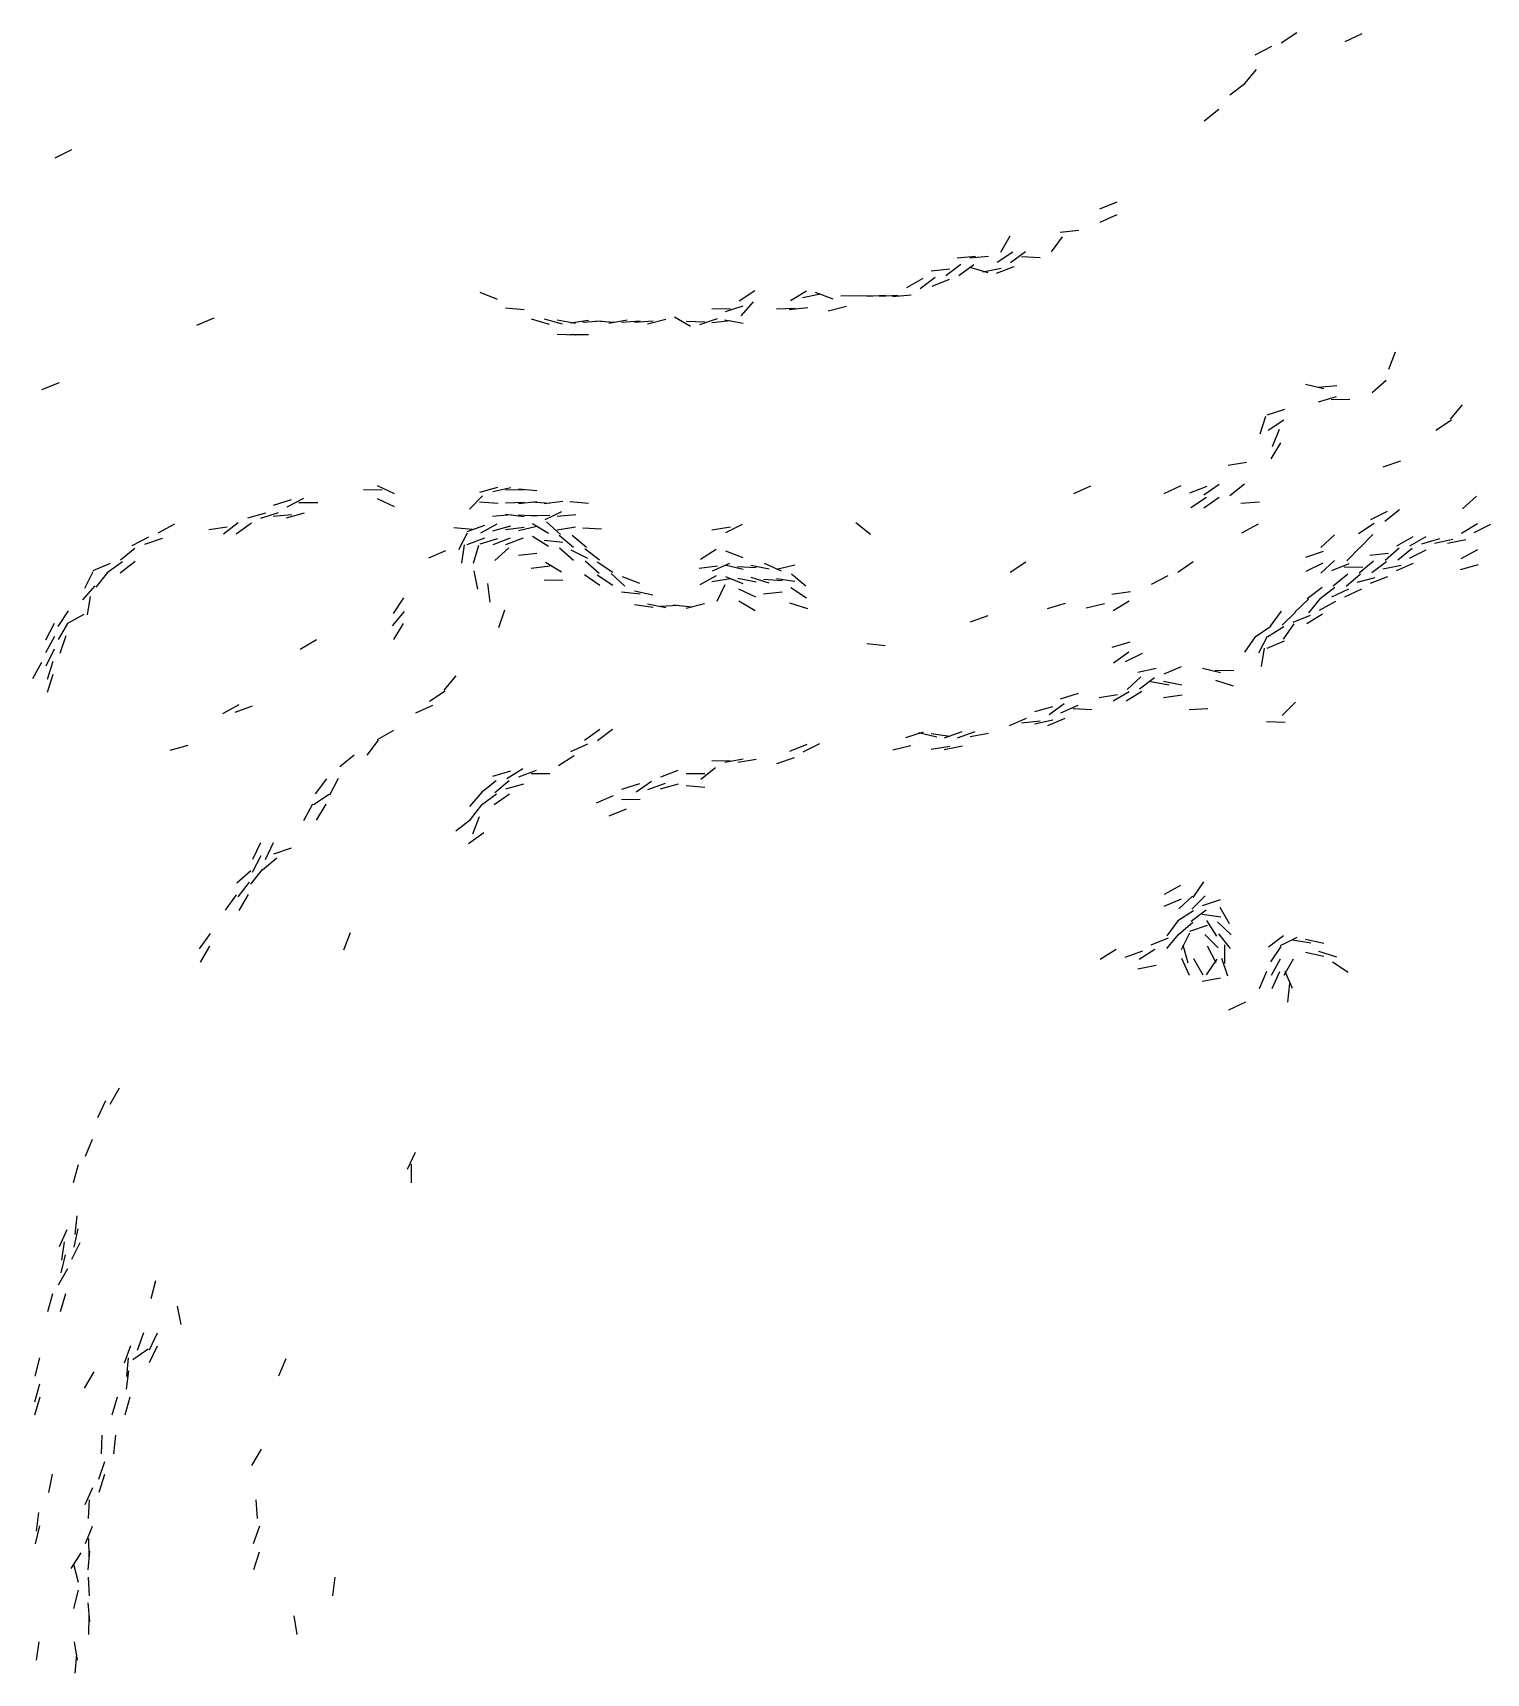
# Model space of a CAD drawing. Extents: x -664598 to -661481, y -979343 to -976126.
# Drawn here: x -663749.6 to -663524.3, y -978740.7 to -978486.4 of the extents above; entities that cross this region are included whole.
import ezdxf

# ---------------------------------------------------------------- set-up
doc = ezdxf.new("R2010")
doc.units = 0

msp = doc.modelspace()

# ---------------------------------------------------------------- linework, layer by layer
at = {"layer": 'CLIFF'}
for p, q in [((-663553.664, -978486.45), (-663556.096, -978488.03)), ((-663543.564, -978486.631), (-663546.196, -978487.849)), ((-663557.595, -978488.567), (-663560.165, -978489.913)), ((-663559.949, -978492.128), (-663561.811, -978494.352)), ((-663561.724, -978494.364), (-663564.036, -978496.116)), ((-663565.741, -978498.343), (-663568.019, -978500.137)), ((-663743.574, -978504.61), (-663746.186, -978505.87)), ((-663581.532, -978512.707), (-663584.228, -978513.773)), ((-663581.555, -978514.651), (-663584.205, -978515.829)), ((-663598.159, -978517.982), (-663599.601, -978520.498)), ((-663590.009, -978518.08), (-663591.751, -978520.4)), ((-663587.436, -978517.104), (-663590.324, -978517.376)), ((-663603.437, -978521.099), (-663606.323, -978521.381)), ((-663601.437, -978521.101), (-663604.323, -978521.379)), ((-663597.68, -978520.426), (-663600.08, -978522.054)), ((-663595.717, -978520.374), (-663598.043, -978522.106)), ((-663593.432, -978521.308), (-663596.328, -978521.172)), ((-663607.437, -978523.1), (-663610.323, -978523.38)), ((-663605.713, -978522.379), (-663608.047, -978524.101)), ((-663603.709, -978522.385), (-663606.051, -978524.095)), ((-663601.491, -978523.658), (-663604.269, -978522.822)), ((-663599.458, -978522.956), (-663602.302, -978523.524)), ((-663597.524, -978522.726), (-663600.236, -978523.754)), ((-663611.629, -978524.508), (-663614.131, -978525.972)), ((-663609.734, -978524.352), (-663612.026, -978526.128)), ((-663607.539, -978524.689), (-663610.221, -978525.791)), ((-663677.534, -978527.78), (-663680.226, -978526.7)), ((-663639.501, -978528.791), (-663642.259, -978529.689)), ((-663637.656, -978526.462), (-663640.104, -978528.018)), ((-663637.926, -978528.148), (-663639.834, -978530.332)), ((-663629.638, -978526.492), (-663632.122, -978527.988)), ((-663627.463, -978526.933), (-663630.297, -978527.547)), ((-663625.525, -978527.756), (-663628.235, -978526.724)), ((-663621.431, -978527.193), (-663624.329, -978527.287)), ((-663619.431, -978527.283), (-663622.329, -978527.197)), ((-663617.434, -978527.139), (-663620.326, -978527.341)), ((-663615.434, -978527.138), (-663618.326, -978527.342)), ((-663613.436, -978527.105), (-663616.324, -978527.375)), ((-663721.552, -978530.657), (-663724.208, -978531.823)), ((-663673.436, -978529.371), (-663676.324, -978529.109)), ((-663669.49, -978531.652), (-663672.27, -978530.828)), ((-663667.484, -978531.63), (-663670.276, -978530.85)), ((-663665.451, -978531.483), (-663668.309, -978530.997)), ((-663663.447, -978531.016), (-663666.313, -978531.464)), ((-663661.434, -978531.139), (-663664.326, -978531.341)), ((-663659.435, -978531.358), (-663662.325, -978531.122)), ((-663657.452, -978530.986), (-663660.308, -978531.494)), ((-663655.434, -978531.128), (-663658.326, -978531.352)), ((-663653.433, -978531.141), (-663656.327, -978531.339)), ((-663651.471, -978530.896), (-663654.289, -978531.584)), ((-663647.631, -978531.977), (-663650.129, -978530.503)), ((-663645.431, -978531.295), (-663648.329, -978531.185)), ((-663643.501, -978530.792), (-663646.259, -978531.688)), ((-663641.43, -978529.258), (-663644.33, -978529.222)), ((-663641.437, -978531.094), (-663644.323, -978531.386)), ((-663639.453, -978531.497), (-663642.307, -978530.983)), ((-663631.431, -978529.174), (-663634.329, -978529.306)), ((-663629.437, -978529.093), (-663632.323, -978529.387)), ((-663623.475, -978528.88), (-663626.285, -978529.6)), ((-663665.431, -978533.289), (-663668.329, -978533.191)), ((-663663.43, -978533.236), (-663666.33, -978533.244)), ((-663539.385, -978538.599), (-663538.375, -978535.881)), ((-663745.527, -978540.718), (-663748.233, -978541.762)), ((-663552.292, -978540.909), (-663549.468, -978541.571)), ((-663550.326, -978541.346), (-663547.434, -978541.134)), ((-663541.969, -978542.197), (-663539.791, -978540.283)), ((-663550.266, -978543.666), (-663547.494, -978542.814)), ((-663548.33, -978543.257), (-663545.43, -978543.223)), ((-663559.318, -978548.622), (-663558.442, -978545.858)), ((-663558.262, -978545.68), (-663555.498, -978544.8)), ((-663558.1, -978548.023), (-663555.66, -978546.457)), ((-663532.085, -978548.046), (-663529.675, -978546.434)), ((-663529.817, -978546.347), (-663527.943, -978544.133)), ((-663557.409, -978550.59), (-663556.351, -978547.89)), ((-663557.63, -978552.481), (-663556.13, -978549.999)), ((-663564.313, -978553.463), (-663561.447, -978553.017)), ((-663540.251, -978553.712), (-663537.509, -978552.768)), ((-663696.188, -978556.615), (-663693.572, -978557.865)), ((-663588.205, -978557.83), (-663585.555, -978556.65)), ((-663574.19, -978557.862), (-663571.57, -978556.618)), ((-663570.24, -978557.742), (-663567.52, -978556.738)), ((-663568.074, -978558.062), (-663565.686, -978556.418)), ((-663564.017, -978558.14), (-663561.743, -978556.34)), ((-663712.26, -978559.684), (-663709.5, -978558.796)), ((-663710.16, -978559.921), (-663707.6, -978558.559)), ((-663708.33, -978559.248), (-663705.43, -978559.232)), ((-663698.33, -978557.216), (-663695.43, -978557.264)), ((-663696.191, -978558.62), (-663693.569, -978559.86)), ((-663681.888, -978560.282), (-663679.872, -978558.198)), ((-663680.325, -978559.119), (-663677.435, -978559.361)), ((-663680.28, -978557.619), (-663677.48, -978556.861)), ((-663678.293, -978557.565), (-663675.467, -978556.915)), ((-663676.33, -978557.266), (-663673.43, -978557.214)), ((-663676.329, -978559.282), (-663673.431, -978559.198)), ((-663674.324, -978557.104), (-663671.436, -978557.376)), ((-663674.324, -978559.377), (-663671.436, -978559.103)), ((-663672.326, -978559.138), (-663669.434, -978559.342)), ((-663670.319, -978559.418), (-663667.441, -978559.062)), ((-663666.324, -978559.113), (-663663.436, -978559.367)), ((-663570.091, -978560.038), (-663567.669, -978558.442)), ((-663568.063, -978560.078), (-663565.697, -978558.402)), ((-663562.326, -978559.347), (-663559.434, -978559.133)), ((-663527.962, -978560.206), (-663525.798, -978558.274)), ((-663716.28, -978561.619), (-663713.48, -978560.861)), ((-663714.26, -978561.687), (-663711.5, -978560.793)), ((-663712.323, -978561.383), (-663709.437, -978561.097)), ((-663710.282, -978561.611), (-663707.478, -978560.869)), ((-663678.325, -978561.362), (-663675.435, -978561.118)), ((-663676.316, -978561.041), (-663673.444, -978561.439)), ((-663674.328, -978561.173), (-663671.432, -978561.307)), ((-663672.329, -978561.28), (-663669.431, -978561.2)), ((-663670.192, -978561.858), (-663667.568, -978560.622)), ((-663668.324, -978561.368), (-663665.436, -978561.112)), ((-663542.179, -978561.884), (-663539.581, -978560.596)), ((-663540.015, -978562.142), (-663537.745, -978560.338)), ((-663730.16, -978563.921), (-663727.6, -978562.559)), ((-663722.314, -978563.452), (-663719.446, -978563.028)), ((-663720.028, -978564.126), (-663717.732, -978562.354)), ((-663718.055, -978564.09), (-663715.705, -978562.39)), ((-663684.325, -978563.12), (-663681.435, -978563.36)), ((-663683.546, -978566.528), (-663682.214, -978563.952)), ((-663682.238, -978563.747), (-663679.522, -978562.733)), ((-663680.156, -978563.93), (-663677.604, -978562.55)), ((-663678.276, -978563.63), (-663675.484, -978562.85)), ((-663676.32, -978563.409), (-663673.44, -978563.071)), ((-663674.288, -978563.587), (-663671.472, -978562.893)), ((-663672.125, -978562.497), (-663669.635, -978563.983)), ((-663669.952, -978562.263), (-663667.808, -978564.217)), ((-663668.312, -978563.469), (-663665.448, -978563.011)), ((-663667.99, -978564.307), (-663665.77, -978566.173)), ((-663665.982, -978564.298), (-663663.778, -978566.182)), ((-663664.328, -978563.157), (-663661.432, -978563.323)), ((-663644.311, -978563.472), (-663641.449, -978563.008)), ((-663642.179, -978563.885), (-663639.581, -978562.595)), ((-663622.012, -978562.334), (-663619.748, -978564.146)), ((-663562.148, -978563.943), (-663559.612, -978562.537)), ((-663549.945, -978566.224), (-663547.815, -978564.256)), ((-663544.078, -978564.057), (-663541.682, -978562.423)), ((-663543.878, -978566.292), (-663541.882, -978564.188)), ((-663528.127, -978563.981), (-663525.633, -978562.499)), ((-663526.18, -978563.883), (-663523.58, -978562.597)), ((-663736.008, -978568.151), (-663733.752, -978566.329)), ((-663734.176, -978565.891), (-663731.584, -978564.589)), ((-663732.248, -978565.721), (-663729.512, -978564.759)), ((-663688.219, -978567.795), (-663685.541, -978566.685)), ((-663683.102, -978568.673), (-663682.658, -978565.807)), ((-663682.234, -978565.758), (-663679.526, -978564.722)), ((-663681.298, -978568.628), (-663680.462, -978565.852)), ((-663680.268, -978565.659), (-663677.492, -978564.821)), ((-663678.236, -978565.755), (-663675.524, -978564.725)), ((-663677.957, -978568.211), (-663675.803, -978566.269)), ((-663676.238, -978565.748), (-663673.522, -978564.732)), ((-663672.117, -978564.484), (-663669.643, -978565.996)), ((-663670.323, -978565.099), (-663667.437, -978565.381)), ((-663667.969, -978566.282), (-663665.791, -978568.198)), ((-663666.177, -978566.591), (-663663.583, -978567.889)), ((-663664.037, -978566.366), (-663661.723, -978568.114)), ((-663646.101, -978568.023), (-663643.659, -978566.457)), ((-663642.233, -978566.717), (-663639.527, -978567.763)), ((-663552.251, -978567.711), (-663549.509, -978566.769)), ((-663545.899, -978568.272), (-663543.861, -978566.208)), ((-663539.967, -978568.199), (-663537.793, -978566.281)), ((-663538.142, -978565.953), (-663535.618, -978564.527)), ((-663538.009, -978568.15), (-663535.751, -978566.33)), ((-663536.173, -978567.896), (-663533.587, -978566.584)), ((-663536.15, -978565.94), (-663533.61, -978564.54)), ((-663534.274, -978565.638), (-663531.486, -978564.842)), ((-663532.292, -978565.571), (-663529.468, -978564.909)), ((-663530.302, -978565.525), (-663527.458, -978564.955)), ((-663528.154, -978567.933), (-663525.606, -978566.547)), ((-663740.214, -978569.808), (-663737.546, -978568.672)), ((-663738.059, -978570.085), (-663735.701, -978568.395)), ((-663736.033, -978570.12), (-663733.727, -978568.36)), ((-663674.322, -978567.39), (-663671.438, -978567.09)), ((-663672.319, -978569.415), (-663669.441, -978569.065)), ((-663670.128, -978568.501), (-663667.632, -978569.979)), ((-663663.989, -978568.306), (-663661.771, -978570.174)), ((-663662.089, -978568.439), (-663659.671, -978570.041)), ((-663646.316, -978569.441), (-663643.444, -978569.039)), ((-663644.202, -978569.835), (-663641.558, -978568.645)), ((-663642.289, -978568.896), (-663639.471, -978569.584)), ((-663640.326, -978569.139), (-663637.434, -978569.341)), ((-663638.305, -978568.974), (-663635.455, -978569.506)), ((-663636.201, -978568.642), (-663633.559, -978569.838)), ((-663634.288, -978569.586), (-663631.472, -978568.894)), ((-663598.101, -978570.022), (-663595.659, -978568.458)), ((-663572.071, -978570.067), (-663569.689, -978568.413)), ((-663552.174, -978569.894), (-663549.586, -978568.586)), ((-663549.946, -978570.223), (-663547.814, -978568.257)), ((-663548.231, -978569.768), (-663545.529, -978568.712)), ((-663546.33, -978569.223), (-663543.43, -978569.257)), ((-663543.993, -978570.17), (-663541.767, -978568.31)), ((-663542.322, -978567.394), (-663539.438, -978567.086)), ((-663542.035, -978570.116), (-663539.725, -978568.364)), ((-663540.299, -978569.536), (-663537.461, -978568.944)), ((-663538.213, -978569.809), (-663535.547, -978568.671)), ((-663528.281, -978569.614), (-663525.479, -978568.866)), ((-663741.533, -978572.535), (-663740.227, -978569.945)), ((-663739.784, -978572.374), (-663737.976, -978570.106)), ((-663680.601, -978572.663), (-663681.159, -978569.817)), ((-663678.69, -978574.677), (-663679.07, -978571.803)), ((-663670.33, -978571.22), (-663667.43, -978571.26)), ((-663664.061, -978570.398), (-663661.699, -978572.082)), ((-663662.094, -978570.447), (-663659.666, -978572.033)), ((-663659.958, -978570.27), (-663657.802, -978572.21)), ((-663658.234, -978570.72), (-663655.526, -978571.76)), ((-663646.153, -978571.935), (-663643.607, -978570.545)), ((-663644.311, -978571.473), (-663641.449, -978571.007)), ((-663643.503, -978574.549), (-663642.257, -978571.931)), ((-663642.224, -978570.696), (-663639.536, -978571.784)), ((-663640.303, -978570.961), (-663637.457, -978571.519)), ((-663638.26, -978570.794), (-663635.5, -978571.686)), ((-663636.327, -978571.147), (-663633.433, -978571.333)), ((-663634.317, -978571.043), (-663631.443, -978571.437)), ((-663631.99, -978570.307), (-663629.77, -978572.173)), ((-663576.173, -978571.897), (-663573.587, -978570.583)), ((-663548.005, -978572.155), (-663545.755, -978570.325)), ((-663545.978, -978572.187), (-663543.782, -978570.293)), ((-663544.282, -978571.61), (-663541.478, -978570.87)), ((-663542.233, -978571.762), (-663539.527, -978570.718)), ((-663741.833, -978574.333), (-663739.927, -978572.147)), ((-663741.104, -978576.673), (-663740.656, -978573.807)), ((-663693.688, -978576.444), (-663692.072, -978574.036)), ((-663658.32, -978573.073), (-663655.44, -978573.407)), ((-663656.299, -978572.941), (-663653.461, -978573.539)), ((-663640.184, -978572.606), (-663637.576, -978573.874)), ((-663640.127, -978574.501), (-663637.633, -978575.979)), ((-663636.322, -978573.388), (-663633.438, -978573.092)), ((-663632.087, -978572.436), (-663629.673, -978574.044)), ((-663582.312, -978573.466), (-663579.448, -978573.014)), ((-663582.124, -978575.984), (-663579.636, -978574.496)), ((-663553.936, -978576.233), (-663551.824, -978574.247)), ((-663552.045, -978574.103), (-663549.715, -978572.377)), ((-663551.801, -978576.36), (-663549.959, -978574.12)), ((-663550.153, -978575.934), (-663547.607, -978574.546)), ((-663550.029, -978574.124), (-663547.731, -978572.356)), ((-663548.195, -978573.852), (-663545.565, -978572.628)), ((-663546.184, -978573.874), (-663543.576, -978572.606)), ((-663745.681, -978578.448), (-663744.079, -978576.032)), ((-663744.156, -978577.929), (-663741.604, -978576.551)), ((-663693.808, -978578.354), (-663691.952, -978576.126)), ((-663677.359, -978578.608), (-663676.401, -978575.872)), ((-663656.315, -978575.029), (-663653.445, -978575.451)), ((-663654.305, -978574.97), (-663651.455, -978575.51)), ((-663652.328, -978575.312), (-663649.432, -978575.168)), ((-663650.321, -978575.081), (-663647.439, -978575.399)), ((-663648.283, -978575.607), (-663645.477, -978574.873)), ((-663632.267, -978574.817), (-663629.493, -978575.663)), ((-663604.249, -978577.717), (-663601.511, -978576.763)), ((-663592.271, -978575.648), (-663589.489, -978574.832)), ((-663586.29, -978575.579), (-663583.47, -978574.901)), ((-663557.741, -978578.407), (-663556.019, -978576.073)), ((-663555.916, -978578.255), (-663553.844, -978576.225)), ((-663554.227, -978577.777), (-663551.533, -978576.703)), ((-663552.12, -978577.991), (-663549.64, -978576.489)), ((-663747.554, -978580.524), (-663746.206, -978577.956)), ((-663745.593, -978580.503), (-663744.167, -978577.977)), ((-663693.625, -978580.484), (-663692.135, -978577.996)), ((-663560.08, -978580.054), (-663557.68, -978578.426)), ((-663558.119, -978579.994), (-663555.641, -978578.486)), ((-663555.727, -978580.417), (-663554.033, -978578.063)), ((-663747.578, -978582.511), (-663746.182, -978579.969)), ((-663747.534, -978584.534), (-663746.226, -978581.946)), ((-663745.352, -978582.611), (-663744.408, -978579.869)), ((-663708.123, -978581.987), (-663705.637, -978580.493)), ((-663620.321, -978581.082), (-663617.439, -978581.398)), ((-663582.267, -978581.664), (-663579.493, -978580.816)), ((-663561.722, -978582.421), (-663560.038, -978580.059)), ((-663559.561, -978582.52), (-663558.199, -978579.96)), ((-663559.097, -978584.674), (-663558.663, -978581.806)), ((-663558.218, -978581.798), (-663555.542, -978580.682)), ((-663749.592, -978586.503), (-663748.168, -978583.977)), ((-663747.31, -978586.625), (-663746.45, -978583.855)), ((-663582.061, -978584.081), (-663579.699, -978582.399)), ((-663580.185, -978583.872), (-663577.575, -978582.608)), ((-663574.214, -978585.809), (-663571.546, -978584.671)), ((-663747.311, -978588.625), (-663746.449, -978585.855)), ((-663685.815, -978588.348), (-663683.945, -978586.132)), ((-663579.94, -978588.229), (-663577.82, -978586.251)), ((-663578.298, -978585.542), (-663575.462, -978584.938)), ((-663578.036, -978588.115), (-663575.724, -978586.365)), ((-663576.304, -978586.968), (-663573.456, -978587.512)), ((-663574.301, -978586.953), (-663571.459, -978587.527)), ((-663568.29, -978584.904), (-663565.47, -978585.576)), ((-663566.33, -978585.275), (-663563.43, -978585.205)), ((-663566.261, -978586.799), (-663563.499, -978587.681)), ((-663688.101, -978590.023), (-663685.659, -978588.457)), ((-663590.265, -978589.668), (-663587.495, -978588.812)), ((-663584.312, -978589.469), (-663581.448, -978589.011)), ((-663582.136, -978589.964), (-663579.624, -978588.516)), ((-663580.113, -978590.003), (-663577.647, -978588.477)), ((-663574.316, -978589.443), (-663571.444, -978589.037)), ((-663720.15, -978591.94), (-663717.61, -978590.54)), ((-663718.24, -978591.743), (-663715.52, -978590.737)), ((-663690.204, -978591.831), (-663687.556, -978590.649)), ((-663594.279, -978591.623), (-663591.481, -978590.857)), ((-663592.063, -978592.079), (-663589.697, -978590.401)), ((-663590.203, -978591.833), (-663587.557, -978590.647)), ((-663588.328, -978591.167), (-663585.432, -978591.313)), ((-663570.328, -978591.323), (-663567.432, -978591.157)), ((-663555.9, -978592.271), (-663553.86, -978590.209)), ((-663696.142, -978595.955), (-663693.618, -978594.525)), ((-663664.059, -978596.084), (-663661.701, -978594.396)), ((-663662.038, -978596.113), (-663659.722, -978594.367)), ((-663614.261, -978595.683), (-663611.499, -978594.797)), ((-663612.291, -978594.907), (-663609.469, -978595.573)), ((-663608.241, -978595.741), (-663605.519, -978594.739)), ((-663606.249, -978595.719), (-663603.511, -978594.761)), ((-663598.207, -978593.823), (-663595.553, -978592.657)), ((-663596.32, -978593.411), (-663593.44, -978593.069)), ((-663594.298, -978593.542), (-663591.462, -978592.938)), ((-663592.221, -978593.791), (-663589.539, -978592.689)), ((-663558.329, -978593.176), (-663555.431, -978593.304)), ((-663728.275, -978597.636), (-663725.485, -978596.844)), ((-663697.768, -978598.387), (-663695.992, -978596.093)), ((-663666.211, -978597.815), (-663663.549, -978596.665)), ((-663632.218, -978597.798), (-663629.542, -978596.682)), ((-663630.189, -978597.863), (-663627.571, -978596.617)), ((-663616.294, -978597.562), (-663613.466, -978596.918)), ((-663610.316, -978595.04), (-663607.444, -978595.44)), ((-663610.314, -978597.454), (-663607.446, -978597.026)), ((-663608.305, -978597.509), (-663605.455, -978596.971)), ((-663604.306, -978595.502), (-663601.454, -978594.978)), ((-663702.007, -978600.153), (-663699.753, -978598.327)), ((-663668.107, -978600.012), (-663665.653, -978598.468)), ((-663644.33, -978599.216), (-663641.43, -978599.264)), ((-663642.304, -978599.512), (-663639.456, -978598.968)), ((-663640.312, -978599.465), (-663637.448, -978599.015)), ((-663634.251, -978599.713), (-663631.509, -978598.767)), ((-663705.755, -978604.396), (-663704.005, -978602.084)), ((-663703.531, -978604.535), (-663702.229, -978601.945)), ((-663680.013, -978604.145), (-663677.747, -978602.335)), ((-663678.267, -978601.664), (-663675.493, -978600.816)), ((-663677.992, -978604.171), (-663675.768, -978602.309)), ((-663676.114, -978602.001), (-663673.646, -978600.479)), ((-663674.235, -978601.755), (-663671.525, -978600.725)), ((-663672.33, -978601.225), (-663669.43, -978601.255)), ((-663656.069, -978604.07), (-663653.691, -978602.41)), ((-663652.229, -978601.772), (-663649.531, -978600.708)), ((-663648.33, -978601.246), (-663645.43, -978601.234)), ((-663646.01, -978602.149), (-663643.75, -978600.331)), ((-663706.097, -978606.028), (-663703.663, -978604.452)), ((-663681.826, -978606.339), (-663679.934, -978604.141)), ((-663680.043, -978606.106), (-663677.717, -978604.374)), ((-663678.069, -978606.069), (-663675.691, -978604.411)), ((-663676.274, -978603.639), (-663673.486, -978602.841)), ((-663662.21, -978605.817), (-663659.55, -978604.663)), ((-663658.258, -978603.693), (-663655.502, -978602.787)), ((-663654.243, -978603.735), (-663651.517, -978602.745)), ((-663652.276, -978603.632), (-663649.484, -978602.848)), ((-663648.323, -978603.097), (-663645.437, -978603.383)), ((-663707.558, -978608.522), (-663706.202, -978605.958)), ((-663705.624, -978608.485), (-663704.136, -978605.995)), ((-663681.765, -978608.389), (-663679.995, -978606.091)), ((-663660.225, -978607.782), (-663657.535, -978606.698)), ((-663658.33, -978605.264), (-663655.43, -978605.216)), ((-663684.033, -978610.119), (-663681.727, -978608.361)), ((-663681.404, -978610.592), (-663680.356, -978607.888)), ((-663715.505, -978614.548), (-663714.255, -978611.932)), ((-663713.494, -978614.554), (-663712.266, -978611.926)), ((-663712.25, -978613.714), (-663709.51, -978612.766)), ((-663682.061, -978612.082), (-663679.699, -978610.398)), ((-663715.551, -978616.526), (-663714.209, -978613.954)), ((-663714.003, -978616.157), (-663711.757, -978614.323)), ((-663717.979, -978618.186), (-663715.781, -978616.294)), ((-663715.776, -978618.38), (-663713.984, -978616.1)), ((-663719.741, -978622.407), (-663718.019, -978620.073)), ((-663717.769, -978620.385), (-663715.991, -978618.095)), ((-663717.612, -978622.492), (-663716.148, -978619.988)), ((-663574.151, -978619.938), (-663571.609, -978618.542)), ((-663571.956, -978622.212), (-663569.804, -978620.268)), ((-663569.905, -978622.265), (-663567.855, -978620.215)), ((-663569.695, -978620.439), (-663568.065, -978618.041)), ((-663574.211, -978621.816), (-663571.549, -978620.664)), ((-663572.102, -978624.021), (-663569.658, -978622.459)), ((-663570.036, -978624.116), (-663567.724, -978622.364)), ((-663568.261, -978621.681), (-663565.499, -978620.799)), ((-663565.605, -978621.984), (-663564.155, -978624.496)), ((-663573.723, -978626.42), (-663572.037, -978624.06)), ((-663571.975, -978626.191), (-663569.785, -978624.289)), ((-663570.253, -978625.705), (-663567.507, -978624.775)), ((-663568.316, -978623.041), (-663565.444, -978623.439)), ((-663567.667, -978624.022), (-663566.093, -978626.458)), ((-663565.922, -978624.231), (-663563.838, -978626.249)), ((-663723.734, -978628.412), (-663722.026, -978626.068)), ((-663723.613, -978630.491), (-663722.147, -978627.989)), ((-663701.401, -978628.593), (-663700.359, -978625.887)), ((-663576.222, -978627.789), (-663573.538, -978626.691)), ((-663573.816, -978628.348), (-663571.944, -978626.132)), ((-663571.537, -978628.532), (-663570.223, -978625.948)), ((-663570.474, -978630.632), (-663571.286, -978627.848)), ((-663567.896, -978626.205), (-663565.864, -978628.275)), ((-663567.547, -978627.952), (-663566.213, -978630.528)), ((-663565.775, -978626.099), (-663563.985, -978628.381)), ((-663564.882, -978627.79), (-663564.878, -978630.69)), ((-663558.038, -978628.112), (-663555.722, -978626.368)), ((-663556.176, -978627.891), (-663553.584, -978626.589)), ((-663554.311, -978627.003), (-663551.449, -978627.477)), ((-663552.298, -978626.936), (-663549.462, -978627.544)), ((-663584.111, -978630.007), (-663581.649, -978628.473)), ((-663580.244, -978629.731), (-663577.516, -978628.749)), ((-663578.102, -978630.02), (-663575.658, -978628.46)), ((-663570.278, -978632.559), (-663571.482, -978629.921)), ((-663568.15, -978632.493), (-663569.61, -978629.987)), ((-663566.063, -978630.042), (-663567.697, -978632.438)), ((-663565.348, -978629.868), (-663564.412, -978632.612)), ((-663557.696, -978630.439), (-663556.064, -978628.041)), ((-663557.576, -978632.512), (-663556.184, -978629.968)), ((-663555.599, -978632.499), (-663554.161, -978629.981)), ((-663552.3, -978628.946), (-663549.46, -978629.534)), ((-663550.264, -978628.807), (-663547.496, -978629.673)), ((-663548.092, -978630.444), (-663545.668, -978632.036)), ((-663578.302, -978631.523), (-663575.458, -978630.957)), ((-663565.453, -978632.981), (-663568.307, -978633.499)), ((-663559.447, -978634.574), (-663558.313, -978631.906)), ((-663557.489, -978634.556), (-663556.271, -978631.924)), ((-663554.306, -978634.571), (-663555.454, -978631.909)), ((-663555.043, -978636.681), (-663554.717, -978633.799)), ((-663564.191, -978637.86), (-663561.569, -978636.62)), ((-663737.612, -978652.492), (-663736.148, -978649.988)), ((-663739.515, -978654.543), (-663738.245, -978651.937)), ((-663741.438, -978660.578), (-663740.322, -978657.902)), ((-663691.505, -978662.548), (-663690.255, -978659.932)), ((-663743.277, -978664.635), (-663742.483, -978661.845)), ((-663690.898, -978664.69), (-663690.862, -978661.79)), ((-663743.032, -978672.682), (-663742.728, -978669.798)), ((-663745.471, -978674.564), (-663744.289, -978671.916)), ((-663743.205, -978674.653), (-663742.555, -978671.827)), ((-663745.214, -978678.651), (-663744.546, -978675.829)), ((-663745.091, -978676.675), (-663744.669, -978673.805)), ((-663743.529, -978676.537), (-663742.231, -978673.943)), ((-663745.601, -978680.498), (-663744.159, -978677.982)), ((-663731.265, -978682.638), (-663730.495, -978679.842)), ((-663747.284, -978684.633), (-663746.476, -978681.847)), ((-663745.314, -978684.623), (-663744.446, -978681.857)), ((-663726.603, -978686.663), (-663727.157, -978683.817)), ((-663733.355, -978690.61), (-663732.405, -978687.87)), ((-663731.485, -978690.558), (-663730.275, -978687.922)), ((-663735.373, -978692.604), (-663734.387, -978689.876)), ((-663734.07, -978692.068), (-663731.69, -978690.412)), ((-663731.517, -978692.543), (-663730.243, -978689.937)), ((-663749.236, -978694.646), (-663748.524, -978691.834)), ((-663740.15, -978693.987), (-663741.61, -978696.493)), ((-663735.052, -978696.68), (-663734.708, -978693.8)), ((-663734.992, -978694.686), (-663734.768, -978691.794)), ((-663711.446, -978694.575), (-663710.314, -978691.905)), ((-663749.256, -978698.64), (-663748.504, -978695.84)), ((-663749.301, -978700.628), (-663748.459, -978697.852)), ((-663737.304, -978700.627), (-663736.456, -978697.853)), ((-663735.279, -978700.634), (-663734.481, -978697.846)), ((-663738.941, -978706.689), (-663738.819, -978703.791)), ((-663737.045, -978706.681), (-663736.715, -978703.799)), ((-663715.613, -978708.491), (-663714.147, -978705.989)), ((-663739.357, -978710.609), (-663738.403, -978707.871)), ((-663746.602, -978709.817), (-663747.158, -978712.663)), ((-663739.314, -978712.623), (-663738.446, -978709.857)), ((-663741.49, -978714.555), (-663740.27, -978711.925)), ((-663740.983, -978716.686), (-663740.777, -978713.794)), ((-663714.781, -978716.687), (-663714.979, -978713.793)), ((-663748.707, -978715.8), (-663749.053, -978718.68)), ((-663748.554, -978717.827), (-663749.206, -978720.653)), ((-663741.41, -978720.59), (-663740.35, -978717.89)), ((-663715.359, -978720.609), (-663714.401, -978717.871)), ((-663743.654, -978724.466), (-663742.106, -978722.014)), ((-663741.022, -978724.683), (-663740.738, -978721.797)), ((-663740.85, -978722.69), (-663740.91, -978719.79)), ((-663715.309, -978724.625), (-663714.451, -978721.855)), ((-663742.511, -978726.642), (-663743.249, -978723.838)), ((-663740.804, -978728.688), (-663740.956, -978725.792)), ((-663703.062, -978728.679), (-663702.698, -978725.801)), ((-663743.237, -978730.645), (-663742.523, -978727.835)), ((-663740.771, -978732.686), (-663740.989, -978729.794)), ((-663740.928, -978734.689), (-663740.832, -978731.791)), ((-663709.104, -978731.807), (-663708.656, -978734.673)), ((-663748.67, -978735.805), (-663749.09, -978738.675)), ((-663742.643, -978738.67), (-663743.117, -978735.81)), ((-663743.013, -978740.684), (-663742.747, -978737.796))]:
    msp.add_line(p, q, dxfattribs=at)

doc.saveas('drawing.dxf')
